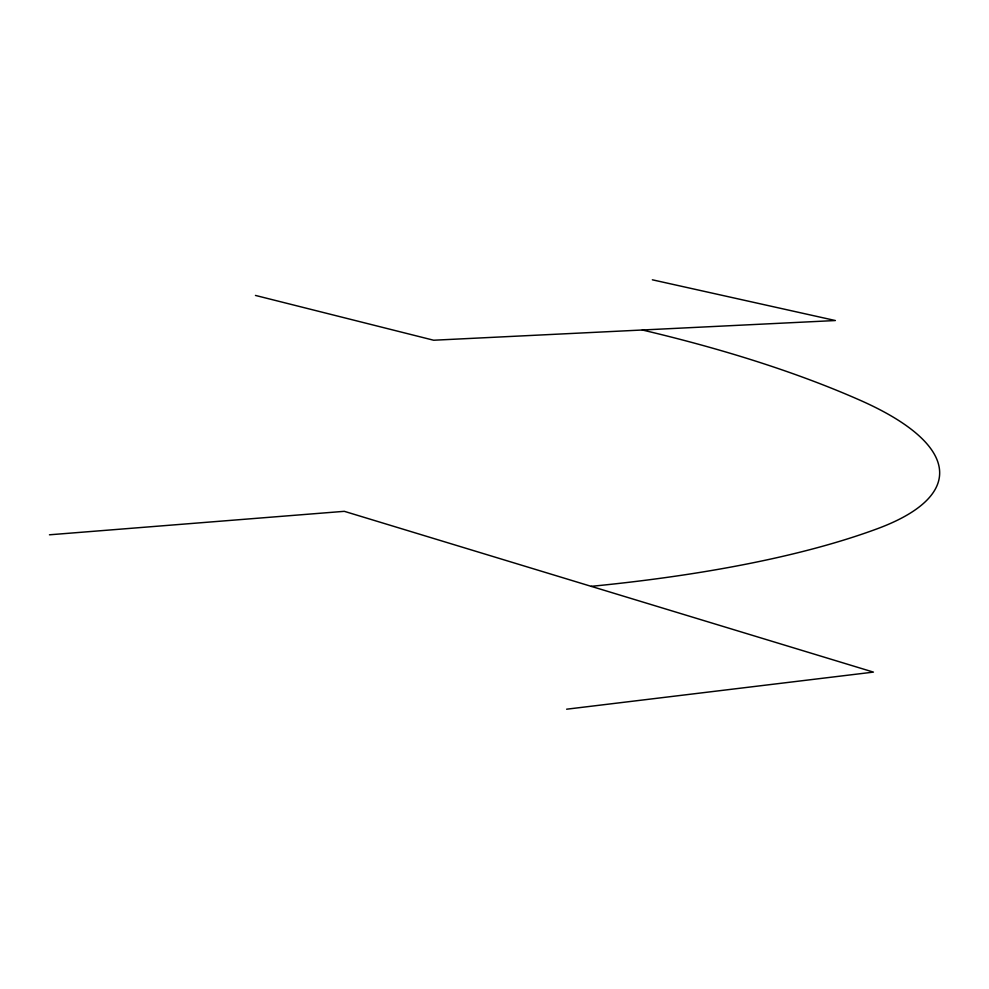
<?xml version="1.0" encoding="UTF-8"?>
<svg xmlns="http://www.w3.org/2000/svg" width="989" height="989" viewBox="0 0 989 989"><rect width="100%" height="100%" fill="white"/><g stroke="black" fill="none" stroke-linecap="round" stroke-linejoin="round"><path stroke-width="1.48" d="M566.635 709.2L873.423 672.112L344.308 511.325L49.45 534.802M652.357 279.8L835.371 320.535L433.652 340.228L255.459 295.427M591.162 586.341A751.047 199.766 2.4 0 0 877.243 528.769A377.847 108.951 4.3 0 0 860.343 400.36A925.172 297.738 1.1 0 0 642.331 329.992"/></g></svg>
